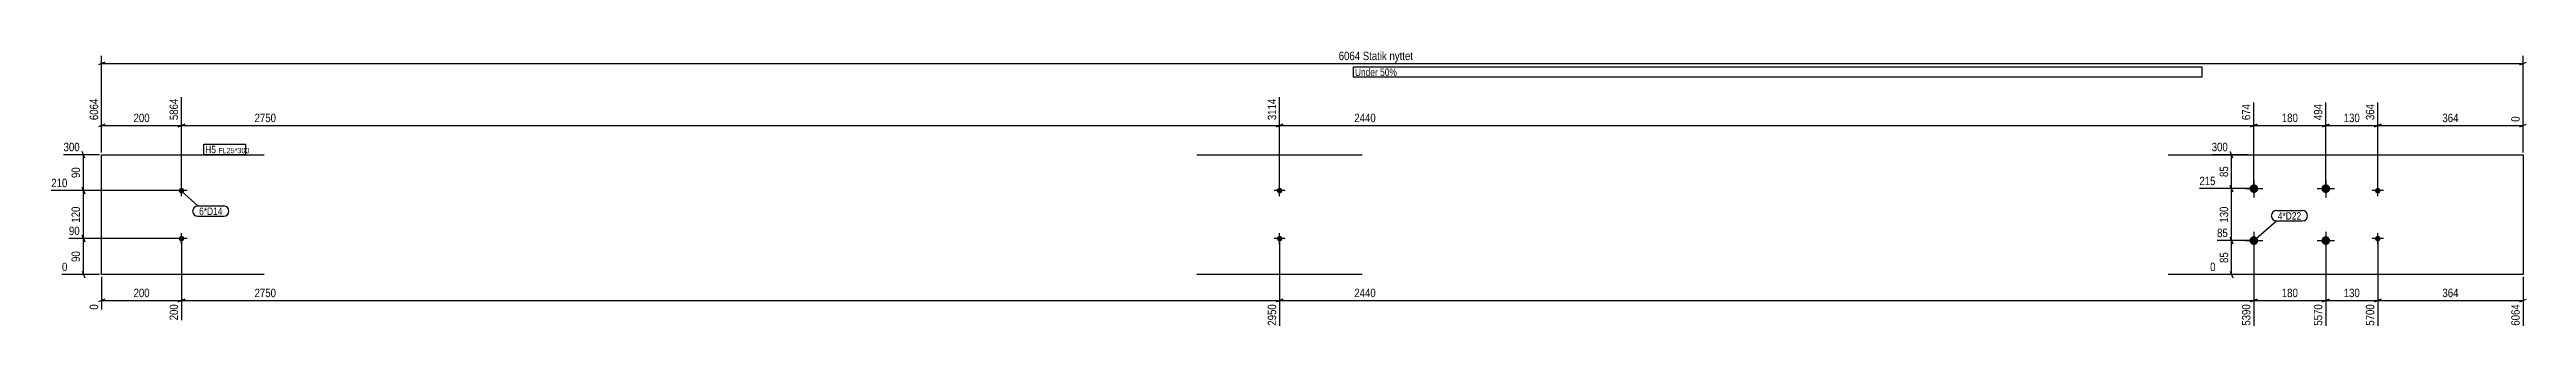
# Model space of a CAD drawing. Header units: millimetres. Extents: x 12 to 6215, y 12 to 707.
import ezdxf

# ---------------------------------------------------------------- set-up
doc = ezdxf.new("R2010")
doc.units = ezdxf.units.MM
for name, color, linetype in [('MÅLSÆTNING', 7, 'Continuous'), ('STÅL', 7, 'Continuous'), ('TEKST', 7, 'Continuous')]:
    doc.layers.add(name, color=color, linetype=linetype)
doc.styles.add('Arial Narrow', font='ARIALN.TTF', dxfattribs={"height": 0.2})

msp = doc.modelspace()

# ---------------------------------------------------------------- hatches: boundary and pattern name
at = {"layer": 'STÅL', "linetype": 'Continuous'}
for points in [[(342.6, 347.4, -1), (342.6, 361.4, -1)], [(3092.6, 347.4, -1), (3092.6, 361.4, -1)], [(5532.4, 370.4, -1), (5532.4, 348.4, -1)], [(5712.4, 370.4, -1), (5712.4, 348.4, -1)], [(5842.6, 347.4, -1), (5842.6, 361.4, -1)], [(342.6, 227.4, -1), (342.6, 241.4, -1)], [(3092.6, 227.4, -1), (3092.6, 241.4, -1)], [(5532.4, 240.4, -1), (5532.4, 218.4, -1)], [(5712.4, 240.4, -1), (5712.4, 218.4, -1)], [(5842.6, 227.4, -1), (5842.6, 241.4, -1)]]:
    msp.add_hatch(color=3, dxfattribs=at).paths.add_polyline_path(points)

# ---------------------------------------------------------------- linework, layer by layer
at = {"layer": 'MÅLSÆTNING', "color": 7, "linetype": 'Continuous'}
for p, q in [((150.9, 675.8), (134.4, 669.2)), ((142.6, 672.5), (6206.7, 672.5)), ((6198.4, 669.2), (6214.9, 675.8)), ((142.6, 449.9), (142.6, 588.5)), ((342.6, 359.9), (342.6, 588.5)), ((342.6, 359.9), (342.6, 588.5)), ((3092.6, 359.9), (3092.6, 588.5)), ((3092.6, 359.9), (3092.6, 588.5)), ((5532.4, 364.9), (5532.4, 575.1)), ((5532.4, 364.9), (5532.4, 575.1)), ((5712.4, 364.9), (5712.4, 575.1)), ((5842.6, 359.9), (5842.6, 575.1)), ((5842.6, 359.9), (5842.6, 575.1)), ((150.9, 520.8), (134.4, 514.2)), ((142.6, 517.5), (342.6, 517.5)), ((350.9, 520.8), (334.4, 514.2)), ((334.4, 514.2), (350.9, 520.8)), ((342.6, 517.5), (3092.6, 517.5)), ((3100.9, 520.8), (3084.4, 514.2)), ((3084.4, 514.2), (3100.9, 520.8)), ((3092.6, 517.5), (5532.4, 517.5)), ((5540.7, 520.8), (5524.2, 514.2)), ((5524.2, 514.2), (5540.7, 520.8)), ((5532.4, 517.5), (5712.4, 517.5)), ((5704.2, 514.2), (5720.7, 520.8)), ((5850.9, 520.8), (5834.4, 514.2)), ((5834.4, 514.2), (5850.9, 520.8)), ((5842.6, 517.5), (6206.7, 517.5)), ((6198.4, 514.2), (6214.9, 520.8)), ((6206.7, 449.9), (6206.7, 540.3)), ((137.1, 444.4), (47.3, 444.4)), ((100.2, 436.1), (93.6, 452.6)), ((96.9, 354.4), (96.9, 444.4)), ((5518.2, 444.4), (5426.8, 444.4)), ((5479.7, 436.1), (5473.1, 452.6)), ((5476.4, 359.4), (5476.4, 444.4)), ((337.1, 354.4), (16.5, 354.4)), ((93.6, 362.6), (100.2, 346.1)), ((5526.9, 359.4), (5396, 359.4)), ((5473.1, 367.6), (5479.7, 351.1)), ((337.1, 234.4), (60.7, 234.4)), ((337.1, 234.4), (60.7, 234.4)), ((93.6, 242.6), (100.2, 226.1)), ((96.9, 144.4), (96.9, 234.4)), ((342.6, 228.9), (342.6, 29.9)), ((342.6, 228.9), (342.6, 29.9)), ((3092.6, 228.9), (3092.6, 16.5)), ((3092.6, 228.9), (3092.6, 16.5)), ((5526.9, 229.4), (5440.2, 229.4)), ((5479.7, 221.1), (5473.1, 237.6)), ((5476.4, 144.4), (5476.4, 229.4)), ((5532.4, 223.9), (5532.4, 16.5)), ((5532.4, 223.9), (5532.4, 16.5)), ((5712.4, 223.9), (5712.4, 16.5)), ((5842.6, 228.9), (5842.6, 16.5)), ((5842.6, 228.9), (5842.6, 16.5)), ((137.1, 144.4), (43.3, 144.4)), ((93.6, 152.6), (100.2, 136.1)), ((142.6, 138.9), (142.6, 56.7)), ((5518.2, 144.4), (5422.8, 144.4)), ((5473.1, 152.6), (5479.7, 136.1)), ((6206.7, 138.9), (6206.7, 16.5)), ((150.9, 82.8), (134.4, 76.2)), ((142.6, 79.5), (342.6, 79.5)), ((350.9, 82.8), (334.4, 76.2)), ((334.4, 76.2), (350.9, 82.8)), ((342.6, 79.5), (3092.6, 79.5)), ((3100.9, 82.8), (3084.4, 76.2)), ((3084.4, 76.2), (3100.9, 82.8)), ((3092.6, 79.5), (5532.4, 79.5)), ((5540.7, 82.8), (5524.2, 76.2)), ((5524.2, 76.2), (5540.7, 82.8)), ((5532.4, 79.5), (5712.4, 79.5)), ((5704.2, 76.2), (5720.7, 82.8)), ((5850.9, 82.8), (5834.4, 76.2)), ((5834.4, 76.2), (5850.9, 82.8)), ((5842.6, 79.5), (6206.7, 79.5)), ((6198.4, 76.2), (6214.9, 82.8))]:
    msp.add_line(p, q, dxfattribs=at)
at = {"layer": 'STÅL', "color": 2, "linetype": 'Continuous'}
for p, q in [((142.6, 144.4), (142.6, 444.4)), ((142.6, 444.4), (549.6, 444.4)), ((2885.6, 444.4), (3299.6, 444.4)), ((5317.4, 444.4), (6206.7, 444.4)), ((6206.7, 444.4), (6206.7, 144.4)), ((549.6, 144.4), (142.6, 144.4)), ((3299.6, 144.4), (2885.6, 144.4)), ((6206.7, 144.4), (5317.4, 144.4))]:
    msp.add_line(p, q, dxfattribs=at)
at = {"layer": 'STÅL', "color": 3, "linetype": 'Continuous'}
for p, q in [((5532.4, 381.4), (5532.4, 337.4)), ((5712.4, 381.4), (5712.4, 337.4)), ((356.6, 354.4), (328.6, 354.4)), ((342.6, 340.4), (342.6, 368.4)), ((3106.6, 354.4), (3078.6, 354.4)), ((3092.6, 340.4), (3092.6, 368.4)), ((5510.4, 359.4), (5554.4, 359.4)), ((5690.4, 359.4), (5734.4, 359.4)), ((5856.6, 354.4), (5828.6, 354.4)), ((5842.6, 340.4), (5842.6, 368.4)), ((342.6, 220.4), (342.6, 248.4)), ((3092.6, 220.4), (3092.6, 248.4)), ((5532.4, 251.4), (5532.4, 207.4)), ((5712.4, 251.4), (5712.4, 207.4)), ((5842.6, 220.4), (5842.6, 248.4)), ((356.6, 234.4), (328.6, 234.4)), ((3106.6, 234.4), (3078.6, 234.4)), ((5510.4, 229.4), (5554.4, 229.4)), ((5690.4, 229.4), (5734.4, 229.4)), ((5856.6, 234.4), (5828.6, 234.4))]:
    msp.add_line(p, q, dxfattribs=at)

# ---------------------------------------------------------------- wipeouts: each hides what was drawn before it
at = {"color": 0}
for points in [[(445.3, 293.6), (445.3, 312.8), (386.6, 312.8), (386.6, 293.6)], [(5650.8, 282), (5650.8, 301.3), (5592.2, 301.3), (5592.2, 282)]]:
    msp.add_wipeout(points, dxfattribs=at).dxf.layer = 'TEKST'

# ---------------------------------------------------------------- next in the draw order: wipeouts: each hides what was drawn before it
for points, layer in [([(5443.6, 676.7), (5443.6, 707.5), (3236.2, 707.5), (3236.2, 676.7)], 'MÅLSÆTNING'), ([(267.1, 521.6), (267.1, 552.4), (218.1, 552.4), (218.1, 521.6)], 'MÅLSÆTNING'), ([(2914.1, 521.6), (2914.1, 552.4), (521.2, 552.4), (521.2, 521.6)], 'MÅLSÆTNING'), ([(5349.9, 521.6), (5349.9, 552.4), (3275.2, 552.4), (3275.2, 521.6)], 'MÅLSÆTNING'), ([(5647, 521.6), (5647, 552.4), (5597.9, 552.4), (5597.9, 521.6)], 'MÅLSÆTNING'), ([(6049.2, 521.6), (6049.2, 552.4), (6000.1, 552.4), (6000.1, 521.6)], 'MÅLSÆTNING'), ([(92.7, 417.2), (61.9, 417.2), (61.9, 381.6), (92.7, 381.6)], 'MÅLSÆTNING'), ([(5472.2, 419.7), (5441.4, 419.7), (5441.4, 384.1), (5472.2, 384.1)], 'MÅLSÆTNING'), ([(5472.2, 204.7), (5441.4, 204.7), (5441.4, 169.1), (5472.2, 169.1)], 'MÅLSÆTNING'), ([(267.1, 83.6), (267.1, 114.4), (218.1, 114.4), (218.1, 83.6)], 'MÅLSÆTNING'), ([(2914.1, 83.6), (2914.1, 114.4), (521.2, 114.4), (521.2, 83.6)], 'MÅLSÆTNING'), ([(5349.9, 83.6), (5349.9, 114.4), (3275.2, 114.4), (3275.2, 83.6)], 'MÅLSÆTNING'), ([(5647, 83.6), (5647, 114.4), (5597.9, 114.4), (5597.9, 83.6)], 'MÅLSÆTNING'), ([(6049.2, 83.6), (6049.2, 114.4), (6000.1, 114.4), (6000.1, 83.6)], 'MÅLSÆTNING'), ([(428.9, 448.2), (428.9, 467.5), (402, 467.5), (402, 448.2)], 'TEKST'), ([(445.3, 293.6), (445.3, 312.8), (386.6, 312.8), (386.6, 293.6)], 'TEKST'), ([(5650.8, 282), (5650.8, 301.3), (5592.2, 301.3), (5592.2, 282)], 'TEKST')]:
    msp.add_wipeout(points, dxfattribs=at).dxf.layer = layer
at = {"color": 0, "linetype": 'Continuous'}
for points in [[(138.2, 588.9), (107.4, 588.9), (107.4, 526.5), (138.2, 526.5)], [(338.2, 588.9), (307.4, 588.9), (307.4, 526.5), (338.2, 526.5)], [(3088.2, 588.9), (3057.4, 588.9), (3057.4, 526.5), (3088.2, 526.5)], [(5528, 575.5), (5497.2, 575.5), (5497.2, 526.5), (5528, 526.5)], [(6202.3, 544.7), (6171.5, 544.7), (6171.5, 522.5), (6202.3, 522.5)], [(91.9, 448.8), (91.9, 479.6), (42.9, 479.6), (42.9, 448.8)], [(138.2, 74.5), (107.4, 74.5), (107.4, 52.3), (138.2, 52.3)], [(338.2, 74.5), (307.4, 74.5), (307.4, 25.5), (338.2, 25.5)], [(3088.2, 74.5), (3057.4, 74.5), (3057.4, 12.1), (3088.2, 12.1)], [(5528, 74.5), (5497.2, 74.5), (5497.2, 12.1), (5528, 12.1)], [(6202.3, 74.5), (6171.5, 74.5), (6171.5, 12.1), (6202.3, 12.1)]]:
    msp.add_wipeout(points, dxfattribs=at).dxf.layer = 'MÅLSÆTNING'

# ---------------------------------------------------------------- next in the draw order: linework, layer by layer
at = {"layer": 'MÅLSÆTNING', "color": 7, "linetype": 'Continuous'}
for p, q in [((142.6, 449.9), (142.6, 692.1)), ((6206.7, 449.9), (6206.7, 692.1)), ((337.1, 354.4), (16.5, 354.4)), ((100.2, 346.1), (93.6, 362.6)), ((96.9, 234.4), (96.9, 354.4)), ((5526.9, 359.4), (5396, 359.4)), ((5479.7, 351.1), (5473.1, 367.6))]:
    msp.add_line(p, q, dxfattribs=at)
at = {"layer": 'TEKST', "color": 7, "linetype": 'Continuous'}
for p, q in [((343.2, 352.1), (383.3, 316.1)), ((383.3, 316.1), (448.6, 316.1)), ((383.3, 290.3), (448.6, 290.3)), ((5532.4, 229.4), (5588.9, 278.7)), ((5588.9, 304.6), (5654.1, 304.6)), ((5588.9, 278.7), (5654.1, 278.7))]:
    msp.add_line(p, q, dxfattribs=at)
for centre, start, end in [((383.3, 303.2), 90, 270), ((448.6, 303.2), 270, 90), ((5588.9, 291.6), 90, 270), ((5654.1, 291.6), 270, 90)]:
    msp.add_arc(centre, 12.9, start, end, dxfattribs=at)

# ---------------------------------------------------------------- next in the draw order: texts
at = {"layer": 'MÅLSÆTNING', "color": 3, "linetype": 'Continuous', "style": 'Arial Narrow'}
for s, p in [('6064', (133.8, 530.9)), ('5864', (333.8, 530.9)), ('3114', (3083.8, 530.9)), ('674', (5523.6, 530.9)), ('0', (6197.9, 526.9)), ('0', (133.8, 56.7)), ('200', (333.8, 29.9)), ('2950', (3083.8, 16.5)), ('5390', (5523.6, 16.5)), ('6064', (6197.9, 16.5))]:
    msp.add_text(s, height=21, rotation=90.00021, dxfattribs=at).set_placement(p)
at = {"layer": 'MÅLSÆTNING', "color": 3, "style": 'Arial Narrow'}
for s, p in [('200', (222.5, 526)), ('2750', (525.6, 526)), ('2440', (3279.6, 526)), ('180', (5602.3, 526)), ('364', (6004.5, 526)), ('200', (222.5, 88)), ('2750', (525.6, 88)), ('2440', (3279.6, 88)), ('180', (5602.3, 88)), ('364', (6004.5, 88))]:
    msp.add_text(s, height=21, dxfattribs=at).set_placement(p)
at = {"layer": 'MÅLSÆTNING', "color": 3, "linetype": 'Continuous', "style": 'Arial Narrow'}
msp.add_text('300', height=21, dxfattribs=at).set_placement((47.3, 453.2))
at = {"layer": 'MÅLSÆTNING', "color": 3, "style": 'Arial Narrow'}
for s, p in [('90', (88.3, 386)), ('85', (5467.8, 388.5))]:
    msp.add_text(s, height=21, rotation=90.00021, dxfattribs=at).set_placement(p)
at = {"layer": 'TEKST', "color": 3, "style": 'Arial Narrow'}
for s, p in [('6*D14', (386.6, 293.6)), ('4*D22', (5592.2, 282))]:
    msp.add_text(s, height=18.37, dxfattribs=at).set_placement(p)

# ---------------------------------------------------------------- next in the draw order: wipeouts: each hides what was drawn before it
at = {"color": 0, "linetype": 'Continuous'}
for points in [[(5398.8, 641.6), (5398.8, 660.9), (3281, 660.9), (3281, 641.6)], [(5708, 575.5), (5677.2, 575.5), (5677.2, 526.5), (5708, 526.5)], [(5471.4, 448.8), (5471.4, 479.6), (5422.4, 479.6), (5422.4, 448.8)], [(5471.4, 233.8), (5471.4, 264.6), (5435.8, 264.6), (5435.8, 233.8)], [(5440.6, 148.8), (5440.6, 179.6), (5418.4, 179.6), (5418.4, 148.8)], [(5708, 74.5), (5677.2, 74.5), (5677.2, 12.1), (5708, 12.1)]]:
    msp.add_wipeout(points, dxfattribs=at).dxf.layer = 'MÅLSÆTNING'
at = {"color": 0}
msp.add_wipeout([(428.9, 448.2), (428.9, 467.5), (402, 467.5), (402, 448.2)], dxfattribs=at).dxf.layer = 'TEKST'

# ---------------------------------------------------------------- next in the draw order: linework, layer by layer
at = {"layer": 'MÅLSÆTNING', "color": 7, "linetype": 'Continuous'}
for p, q in [((5712.4, 364.9), (5712.4, 575.1)), ((5720.7, 520.8), (5704.2, 514.2)), ((5712.4, 517.5), (5842.6, 517.5)), ((5476.4, 229.4), (5476.4, 359.4)), ((5526.9, 229.4), (5440.2, 229.4)), ((5473.1, 237.6), (5479.7, 221.1)), ((5712.4, 223.9), (5712.4, 16.5)), ((5720.7, 82.8), (5704.2, 76.2)), ((5712.4, 79.5), (5842.6, 79.5))]:
    msp.add_line(p, q, dxfattribs=at)
at = {"layer": 'TEKST', "color": 7, "linetype": 'Continuous'}
msp.add_line((398.7, 444.9), (398.7, 470.8), dxfattribs=at)

# ---------------------------------------------------------------- next in the draw order: texts
at = {"layer": 'MÅLSÆTNING', "color": 3, "linetype": 'Continuous', "style": 'Arial Narrow'}
for s, p in [('494', (5703.6, 530.9)), ('5570', (5703.6, 16.5))]:
    msp.add_text(s, height=21, rotation=90.00021, dxfattribs=at).set_placement(p)
for s, p in [('300', (5426.8, 453.2)), ('85', (5440.2, 238.2)), ('0', (5422.8, 153.2))]:
    msp.add_text(s, height=21, dxfattribs=at).set_placement(p)
at = {"layer": 'MÅLSÆTNING', "color": 3, "style": 'Arial Narrow'}
msp.add_text('85', height=21, rotation=90.00021, dxfattribs=at).set_placement((5467.8, 173.5))

# ---------------------------------------------------------------- next in the draw order: wipeouts: each hides what was drawn before it
at = {"color": 0, "linetype": 'Continuous'}
for points in [[(5398.8, 641.6), (5398.8, 660.9), (3281, 660.9), (3281, 641.6)], [(61.1, 358.8), (61.1, 389.6), (12.1, 389.6), (12.1, 358.8)], [(5440.6, 363.8), (5440.6, 394.6), (5391.6, 394.6), (5391.6, 363.8)]]:
    msp.add_wipeout(points, dxfattribs=at).dxf.layer = 'MÅLSÆTNING'
at = {"color": 0}
for points, layer in [([(92.7, 318.9), (61.9, 318.9), (61.9, 269.9), (92.7, 269.9)], 'MÅLSÆTNING'), ([(500, 448.2), (500, 462), (434.7, 462), (434.7, 448.2)], 'TEKST')]:
    msp.add_wipeout(points, dxfattribs=at).dxf.layer = layer

# ---------------------------------------------------------------- next in the draw order: linework, layer by layer
at = {"layer": 'MÅLSÆTNING', "color": 7, "linetype": 'Continuous'}
msp.add_line((100.2, 226.1), (93.6, 242.6), dxfattribs=at)
msp.add_lwpolyline([(3277.7, 638.3), (3277.7, 664.2), (5402.1, 664.2), (5402.1, 638.3), (3277.7, 638.3)], close=True, dxfattribs=at)

# ---------------------------------------------------------------- next in the draw order: texts
at = {"layer": 'MÅLSÆTNING', "color": 3, "style": 'Arial Narrow'}
msp.add_text('6064 Statik nyttet', height=20.997, dxfattribs=at).set_placement((3240.6, 681.1))
at = {"layer": 'MÅLSÆTNING', "color": 7, "linetype": 'Continuous', "style": 'Arial Narrow'}
msp.add_text('Under 50%', height=18.37, dxfattribs=at).set_placement((3281, 641.6))
at = {"layer": 'MÅLSÆTNING', "color": 3, "linetype": 'Continuous', "style": 'Arial Narrow'}
for s, p in [('210', (16.5, 363.2)), ('215', (5396, 368.2))]:
    msp.add_text(s, height=21, dxfattribs=at).set_placement(p)
at = {"layer": 'MÅLSÆTNING', "color": 3, "style": 'Arial Narrow'}
msp.add_text('120', height=21, rotation=90.00021, dxfattribs=at).set_placement((88.3, 274.3))

# ---------------------------------------------------------------- next in the draw order: wipeouts: each hides what was drawn before it
at = {"color": 0}
for points, layer in [([(5802, 521.6), (5802, 552.4), (5753, 552.4), (5753, 521.6)], 'MÅLSÆTNING'), ([(5472.2, 318.9), (5441.4, 318.9), (5441.4, 269.9), (5472.2, 269.9)], 'MÅLSÆTNING'), ([(5802, 83.6), (5802, 114.4), (5753, 114.4), (5753, 83.6)], 'MÅLSÆTNING'), ([(500, 448.2), (500, 462), (434.7, 462), (434.7, 448.2)], 'TEKST')]:
    msp.add_wipeout(points, dxfattribs=at).dxf.layer = layer

# ---------------------------------------------------------------- next in the draw order: linework, layer by layer
at = {"layer": 'TEKST', "color": 7, "linetype": 'Continuous'}
for p, q in [((398.7, 470.8), (503.3, 470.8)), ((398.7, 444.9), (503.3, 444.9)), ((503.3, 444.9), (503.3, 470.8))]:
    msp.add_line(p, q, dxfattribs=at)

# ---------------------------------------------------------------- next in the draw order: texts
at = {"layer": 'MÅLSÆTNING', "color": 3, "style": 'Arial Narrow'}
msp.add_text('130', height=21, rotation=90.00021, dxfattribs=at).set_placement((5467.8, 274.3))
at = {"layer": 'TEKST', "color": 3, "style": 'Arial Narrow'}
for s, height, p in [('H5', 18.37, (402, 448.2)), ('FL25*300', 13.12, (434.7, 448.2))]:
    msp.add_text(s, height=height, dxfattribs=at).set_placement(p)

# ---------------------------------------------------------------- next in the draw order: wipeouts: each hides what was drawn before it
at = {"color": 0, "linetype": 'Continuous'}
for points in [[(5838.2, 575.5), (5807.4, 575.5), (5807.4, 526.5), (5838.2, 526.5)], [(91.9, 238.8), (91.9, 269.6), (56.3, 269.6), (56.3, 238.8)], [(5838.2, 74.5), (5807.4, 74.5), (5807.4, 12.1), (5838.2, 12.1)]]:
    msp.add_wipeout(points, dxfattribs=at).dxf.layer = 'MÅLSÆTNING'
at = {"color": 0}
msp.add_wipeout([(92.7, 207.2), (61.9, 207.2), (61.9, 171.6), (92.7, 171.6)], dxfattribs=at).dxf.layer = 'MÅLSÆTNING'

# ---------------------------------------------------------------- next in the draw order: texts
at = {"layer": 'MÅLSÆTNING', "color": 3, "linetype": 'Continuous', "style": 'Arial Narrow'}
for s, p in [('364', (5833.8, 530.9)), ('5700', (5833.8, 16.5))]:
    msp.add_text(s, height=21, rotation=90.00021, dxfattribs=at).set_placement(p)
at = {"layer": 'MÅLSÆTNING', "color": 3, "style": 'Arial Narrow'}
for p in [(5757.4, 526), (5757.4, 88)]:
    msp.add_text('130', height=21, dxfattribs=at).set_placement(p)
at = {"layer": 'MÅLSÆTNING', "color": 3, "linetype": 'Continuous', "style": 'Arial Narrow'}
msp.add_text('90', height=21, dxfattribs=at).set_placement((60.7, 243.2))

# ---------------------------------------------------------------- next in the draw order: wipeouts: each hides what was drawn before it
at = {"color": 0, "linetype": 'Continuous'}
msp.add_wipeout([(61.1, 148.8), (61.1, 179.6), (38.9, 179.6), (38.9, 148.8)], dxfattribs=at).dxf.layer = 'MÅLSÆTNING'

# ---------------------------------------------------------------- next in the draw order: texts
at = {"layer": 'MÅLSÆTNING', "color": 3, "style": 'Arial Narrow'}
msp.add_text('90', height=21, rotation=90.00021, dxfattribs=at).set_placement((88.3, 176))
at = {"layer": 'MÅLSÆTNING', "color": 3, "linetype": 'Continuous', "style": 'Arial Narrow'}
msp.add_text('0', height=21, dxfattribs=at).set_placement((43.3, 153.2))

doc.saveas('drawing.dxf')
